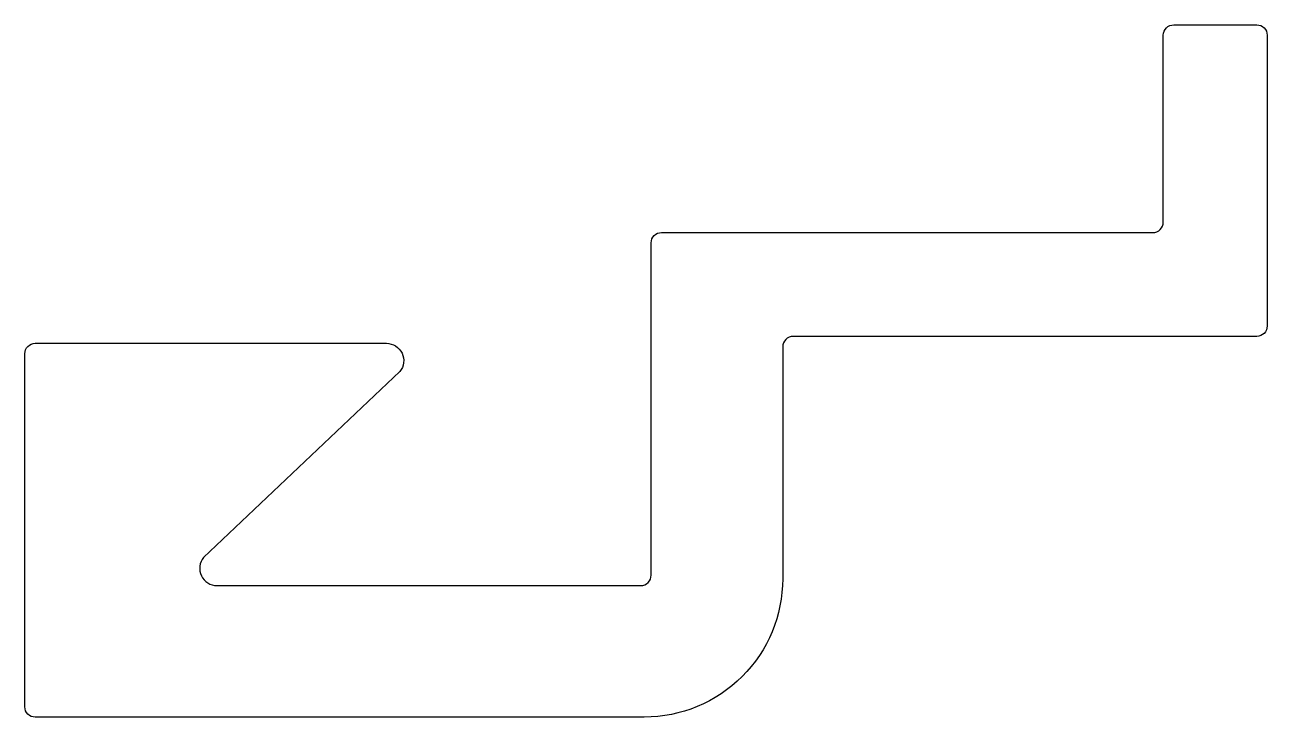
# Model space of a CAD drawing. Extents: x 135.4 to 171.3, y 214.1 to 234.1.
import ezdxf

# ---------------------------------------------------------------- set-up
doc = ezdxf.new("R2010")
doc.units = 0
doc.header["$LTSCALE"] = 15
doc.layers.get('0').update_dxf_attribs({"linetype": 'CONTINUOUS'})

msp = doc.modelspace()

# ---------------------------------------------------------------- linework, layer by layer
at = {"color": 0, "linetype": 'CONTINUOUS', "ltscale": 10}
msp.add_lwpolyline([(171.027, 234.072, -0.414214), (171.327, 233.772), (171.327, 225.372, -0.414214), (171.027, 225.072), (157.627, 225.072, 0.414214), (157.327, 224.772), (157.327, 218.072, -0.414214), (153.327, 214.072), (135.727, 214.072, -0.414214), (135.427, 214.372), (135.427, 224.572, -0.414214), (135.727, 224.872), (145.875, 224.872, -0.631902), (146.263, 224.056), (140.592, 218.688, 0.631902), (140.979, 217.872), (153.227, 217.872, 0.414214), (153.527, 218.172), (153.527, 227.772, -0.414214), (153.827, 228.072), (168.027, 228.072, 0.414214), (168.327, 228.372), (168.327, 233.772, -0.414214), (168.627, 234.072)], format="xyb", close=True, dxfattribs=at)

doc.saveas('drawing.dxf')
